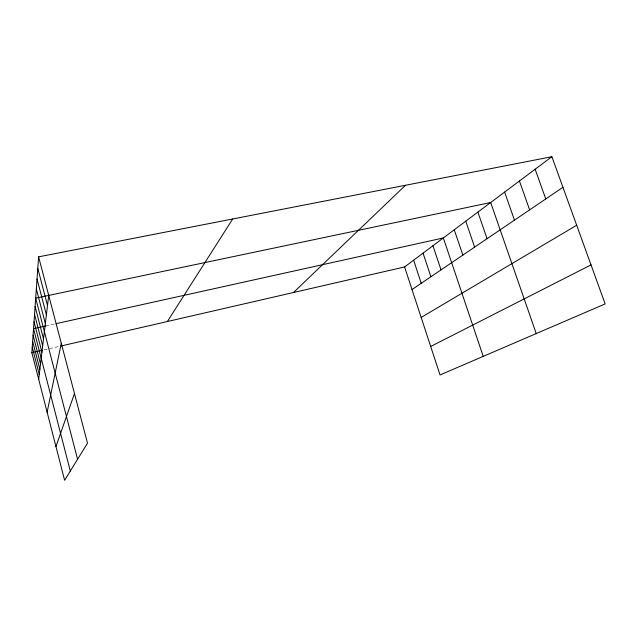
<?xml version="1.0" encoding="UTF-8"?>
<svg xmlns="http://www.w3.org/2000/svg" width="637" height="637" viewBox="0 0 637 637"><rect width="100%" height="100%" fill="white"/><g stroke="black" fill="none" stroke-linecap="round" stroke-linejoin="round"><path stroke-width="0.48" stroke-dasharray="3.19 2.39" d="M44.104 349.88L59.281 346.385M45.76 325.937L55.148 323.859"/><path stroke-width="0.96" d="M38.602 256.846L87.5 443.169L64.616 480.29L31.85 352.699L38.602 256.846L551.881 156.71L605.15 303.921L440.04 374.954L404.606 266.951L551.881 156.71M38.682 379.31L48.715 295.377M47.138 412.235L61.287 343.295M55.952 446.569L74.473 393.539M167.364 321.526L232.712 218.977M293.49 292.51L405.522 185.263M412.02 289.524L562.949 187.302M421.168 317.433L576.676 225.243M430.7 346.472L591.025 264.888M31.85 352.699L42.217 350.31M61.208 345.947L404.606 266.951M45.76 325.937L33.546 328.636L70.309 471.054M56.088 323.652L443.336 237.959L483.22 356.378M535.144 169.235L545.774 198.935M519.418 181.004L529.642 209.86M504.623 192.079L514.465 220.139M536.235 333.573L490.673 202.518L35.688 298.148L77.579 459.261M477.877 212.097L487.05 238.708M465.758 221.174L474.629 247.116M454.261 229.782L462.852 255.095M432.945 245.739L441.027 269.881M423.056 253.144L430.891 276.745M413.62 260.207L421.232 283.29M37.79 268.36L47.504 305.481M37.042 279.022L46.39 314.829M36.341 288.927L45.346 323.508M35.099 306.508L43.507 338.908M34.549 314.352L42.687 345.772M34.032 321.709L41.923 352.213M33.084 335.173L40.513 363.99M32.646 341.336L39.868 369.38M32.24 347.173L39.263 374.476"/></g></svg>
